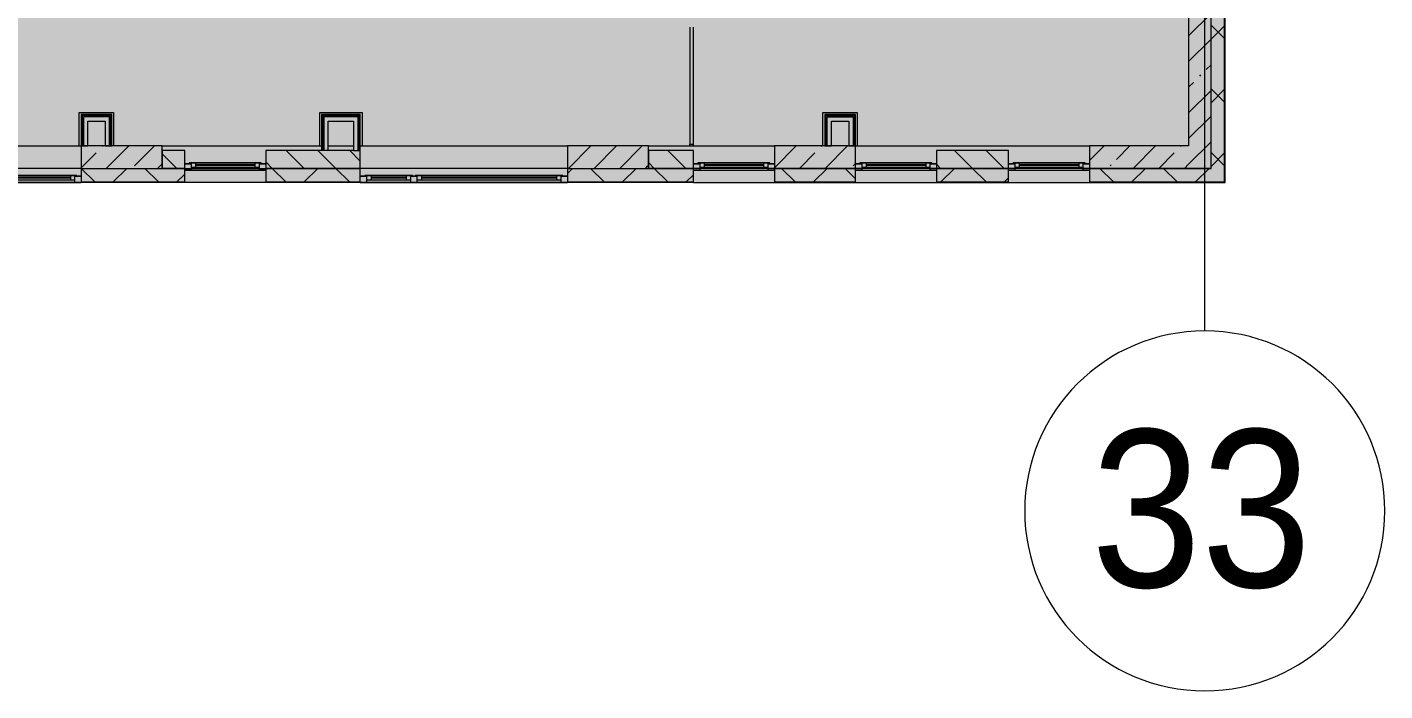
# Model space of a CAD drawing. Header units: millimetres. Extents: x 81731 to 272849, y -8553 to 29000.
# Drawn here: x 257769 to 272849, y -5906 to 1470 of the extents above; entities that cross this region are included whole.
import ezdxf

# ---------------------------------------------------------------- set-up
doc = ezdxf.new("R2010")
doc.units = ezdxf.units.MM
doc.layers.add('A-DETL-GENF-1', color=7, linetype='Continuous', lineweight=9, true_color=0xc0c0c0, transparency=0.4)
for name, color, linetype, lineweight, true_color in [('A-FLOR-2', 7, 'Continuous', 5, 0xb7b7b7), ('A-GLAZ-2', 7, 'Continuous', 5, 0x737373), ('A-WALL-7', 7, 'Continuous', 5, 0x737373), ('A-WALL-8', 7, 'Continuous', 9, 0x737373), ('I-WALL-22', 7, 'Continuous', 5, 0xe7e7e7), ('I-WALL-23', 7, 'Continuous', 9, 0xe7e7e7), ('I-WALL-25', 7, 'Continuous', 5, 0x737373), ('S-COLS-2', 7, 'Continuous', 5, 0x737373)]:
    doc.layers.add(name, color=color, linetype=linetype, lineweight=lineweight, true_color=true_color)
for name, color, linetype, lineweight in [('A-WALL-6', 7, 'Continuous', 5), ('I-WALL-24', 7, 'Continuous', 5), ('S-COLS-1', 7, 'Continuous', 5), ('Оси', 7, 'Continuous', 9), ('Оси-1', 7, 'Continuous', 20)]:
    doc.layers.add(name, color=color, linetype=linetype, lineweight=lineweight)
doc.styles.add('Arial_1', font='arial.ttf', dxfattribs={"width": 0.9, "height": 1750})
pattern_1 = [(45, (145838.57, 0), (-353.5534, 353.5534), []), (135, (145838.57, 0), (-353.5534, -353.5534), [])]
pattern_2 = [(45, (145838.57, 0), (-285.1231, 285.1231), []), (45, (146123.7, 0), (-285.1231, 285.1231), [504.031, -100.806, 16.764, -84.042])]
pattern_3 = [(45, (145838.6, 0), (-530.33, 530.33), []), (135, (145838.6, 0), (-530.33, -530.33), [])]

# ---------------------------------------------------------------- blocks, each defined once
blk = doc.blocks.new('120_Окно_СКБ_1Ст - 120_Окно_СКБ_1Ст 900х2500_h_ с форточкой-22876038-2_4_3_птичка')
at = {"layer": 'A-GLAZ-2'}
for p, q in [((-450, -127), (-450, -57)), ((-450, -57), (-380, -57)), ((450, -57), (-450, -57)), ((-380, -127), (-450, -127)), ((-450, -127), (-400, -127)), ((-380, -127), (-400, -127)), ((-400, -127), (-400, -137)), ((-400, -137), (400, -137)), ((400, -137), (-400, -137)), ((-380, -57), (-380, -127)), ((380, -87), (-380, -87)), ((-380, -87), (-380, -127)), ((-330, -137), (-330, -87)), ((-330, -107), (330, -107)), ((330, -117), (-330, -117)), ((330, -137), (330, -87)), ((380, -127), (380, -57)), ((380, -57), (450, -57)), ((380, -127), (380, -87)), ((450, -127), (380, -127)), ((400, -127), (380, -127)), ((400, -127), (450, -127)), ((400, -137), (400, -127)), ((450, -57), (450, -127))]:
    blk.add_line(p, q, dxfattribs=at)
blk = doc.blocks.new('120_Окно_СКБ_2Ст_Фрамуга сверху - 120_Окно_СКБ_2Ст_2300х2500_h_ ДОО-22877051-2_4_3_птичка')
at = {"layer": 'A-GLAZ-2'}
for p, q in [((-1150, 13), (-1150, 83)), ((-1150, 83), (-1080, 83)), ((1150, 83), (-1150, 83)), ((-1080, 13), (-1150, 13)), ((-1150, 13), (-1100, 13)), ((-1080, 13), (-1100, 13)), ((-1100, 13), (-1100, 3)), ((-1100, 3), (540, 3)), ((540, 3), (-1100, 3)), ((-1080, 83), (-1080, 13)), ((-1080, 83), (1080, 83)), ((520, 53), (-1080, 53)), ((-1080, 53), (-1080, 13)), ((-1030, 3), (-1030, 53)), ((-1030, 33), (470, 33)), ((470, 23), (-1030, 23)), ((470, 3), (470, 53)), ((520, 13), (520, 83)), ((520, 83), (590, 83)), ((520, 13), (520, 53)), ((590, 13), (520, 13)), ((540, 13), (520, 13)), ((540, 13), (570, 13)), ((540, 13), (570, 13)), ((540, 3), (540, 13)), ((590, 13), (570, 13)), ((570, 13), (570, 3)), ((570, 3), (1100, 3)), ((1100, 3), (570, 3)), ((590, 83), (590, 13)), ((1080, 53), (590, 53)), ((590, 53), (590, 13)), ((640, 3), (640, 53)), ((640, 33), (1030, 33)), ((1030, 23), (640, 23)), ((1030, 3), (1030, 53)), ((1080, 13), (1080, 83)), ((1080, 83), (1150, 83)), ((1080, 13), (1080, 53)), ((1150, 13), (1080, 13)), ((1100, 13), (1080, 13)), ((1100, 13), (1150, 13)), ((1100, 3), (1100, 13)), ((1150, 83), (1150, 13))]:
    blk.add_line(p, q, dxfattribs=at)
blk = doc.blocks.new('120_Окно_СКБ_1Ст - 120_Окно_СКБ_1Ст 900х2500_h_ с форточкой-22876796-2_4_3_птичка')
at = {"layer": 'A-GLAZ-2'}
for p, q in [((-450, -127), (-450, -57)), ((-450, -57), (-380, -57)), ((450, -57), (-450, -57)), ((-380, -127), (-450, -127)), ((-450, -127), (-400, -127)), ((-380, -127), (-400, -127)), ((-400, -127), (-400, -137)), ((-400, -137), (400, -137)), ((400, -137), (-400, -137)), ((-380, -57), (-380, -127)), ((380, -87), (-380, -87)), ((-380, -87), (-380, -127)), ((-330, -137), (-330, -87)), ((-330, -107), (330, -107)), ((330, -117), (-330, -117)), ((330, -137), (330, -87)), ((380, -127), (380, -57)), ((380, -57), (450, -57)), ((380, -127), (380, -87)), ((450, -127), (380, -127)), ((400, -127), (380, -127)), ((400, -127), (450, -127)), ((400, -137), (400, -127)), ((450, -57), (450, -127))]:
    blk.add_line(p, q, dxfattribs=at)
blk = doc.blocks.new('Ось сетки - D8-29747960-2_4_3_птичка')
at = {"layer": 'Оси-1'}
for start, end in [(360, 180), (180, 360)]:
    blk.add_arc((0, 0), 4, start, end, dxfattribs=at)

msp = doc.modelspace()

# ---------------------------------------------------------------- hatches: boundary and pattern name
at = {"layer": 'A-DETL-GENF-1'}
msp.add_hatch(color=256, dxfattribs=at).paths.add_polyline_path([(268055.5, -258), (271076.6, -258), (271076.6, 21558), (239146.6, 21558), (239146.6, 27348), (230698.6, 27348), (230698.6, 5750), (235040.6, 5750), (235040.6, -258), (267128, -258)])
at = {"layer": 'A-WALL-6'}
h = msp.add_hatch(dxfattribs=at)
h.set_pattern_fill('FP_66', color=256, style=0, pattern_type=2)
h.set_pattern_definition(pattern_1)
h.paths.add_polyline_path([(271064.9, -250), (271068.6, -250), (271068.6, 7700), (270918.6, 7700), (270918.6, -250), (271028.6, -250)])
h.paths.add_polyline_path([(271068.6, 10000), (271068.6, 11920), (270918.6, 11920), (270918.6, 10000)])
h.paths.add_polyline_path([(271068.6, 13120), (271068.6, 21400), (270918.6, 21400), (270918.6, 13120)])
h = msp.add_hatch(dxfattribs=at)
h.set_pattern_fill('FP_76', color=256, style=0, pattern_type=2)
h.set_pattern_definition([(135, (145838.57, 0), (-176.7767, -176.7767), [])])
h.paths.add_polyline_path([(268668.6, -100), (268668.6, 100), (267868.6, 100), (267868.6, -100), (268055.5, -100)])
h.paths.add_polyline_path([(255070.2, -100), (256068.6, -100), (256068.6, 100), (254768.6, 100), (254768.6, -100)])
h.paths.add_polyline_path([(264809.2, -100), (265168.6, -100), (265168.6, 100), (264668.6, 100), (264668.6, -100)])
h.paths.add_polyline_path([(259518.6, -100), (259518.6, 100), (259268.6, 100), (259268.6, -100)])
h.paths.add_polyline_path([(260418.6, -100), (261468.6, -100), (261468.6, 100), (260418.6, 100)])
h.paths.add_polyline_path([(249618.6, -100), (250668.6, -100), (250668.6, 100), (249618.6, 100)])
h.paths.add_polyline_path([(246668.6, -100), (247568.6, -100), (247568.6, 100), (246668.6, 100)])
h.paths.add_polyline_path([(244868.6, -100), (244867.5, 100), (241518.6, 100), (241518.6, -100), (244867.5, -100)])
h.paths.add_polyline_path([(240618.6, -100), (240618.6, 100), (240368.6, 100), (240368.6, -100)])
h.paths.add_polyline_path([(248577.6, -100), (248718.6, -100), (248718.6, 100), (248468.6, 100), (248468.6, -100)])
h.paths.add_polyline_path([(238568.6, -100), (238568.6, 100), (237768.6, 100), (237768.6, -100), (238374.9, -100)])
h = msp.add_hatch(dxfattribs=at)
h.set_pattern_fill('FP_66', color=256, style=0, pattern_type=2)
h.set_pattern_definition(pattern_1)
h.paths.add_polyline_path([(266068.6, -250), (266968.6, -250), (266968.6, -100), (266068.6, -100)])
h.paths.add_polyline_path([(267868.6, -250), (268668.6, -250), (268668.6, -100), (267868.6, -100)])
h.paths.add_polyline_path([(270838.1, -250), (270918.6, -250), (270918.6, -100), (269568.6, -100), (269568.6, -250), (269910.6, -250)])
h.paths.add_polyline_path([(253215.2, -250), (253868.6, -250), (253868.6, -100), (252968.6, -100), (252968.6, -250)])
h.paths.add_polyline_path([(259518.6, -250), (259518.6, -100), (258368.6, -100), (258368.6, -250), (258780.3, -250)])
h.paths.add_polyline_path([(261468.6, -250), (261468.6, -100), (260418.6, -100), (260418.6, -250), (260635.4, -250)])
h.paths.add_polyline_path([(254768.6, -250), (256068.6, -250), (256068.6, -100), (254768.6, -100)])
h.paths.add_polyline_path([(263768.6, -250), (265168.6, -250), (265168.6, -100), (263768.6, -100)])
h.paths.add_polyline_path([(248577.6, -250), (248718.6, -250), (248718.6, -100), (246668.6, -100), (246668.6, -250), (247650.1, -250)])
h.paths.add_polyline_path([(249618.6, -250), (250668.6, -250), (250668.6, -100), (249618.6, -100)])
h.paths.add_polyline_path([(244868.6, -250), (245768.6, -250), (245768.6, -100), (241518.6, -100), (241518.6, -250), (244867.5, -250)])
h.paths.add_polyline_path([(239468.6, -250), (240618.6, -250), (240618.6, -100), (239468.6, -100)])
h.paths.add_polyline_path([(237911.1, -250), (238568.6, -250), (238568.6, -100), (237768.6, -100), (237768.6, -250)])
h.paths.add_polyline_path([(236868.6, -250), (236868.6, -100), (235048.6, -100), (235048.6, -250), (235592.3, -250)])
at = {"layer": 'I-WALL-22'}
for points in [[(258393.6, 150), (258443.6, 150), (258443.6, 475), (258393.6, 475), (258393.6, 230.5)], [(258633.6, 425), (258683.6, 425), (258683.6, 475), (258443.6, 475), (258443.6, 425)], [(261063.6, 100), (261113.6, 100), (261113.6, 475), (261063.6, 475), (261063.6, 230.5)], [(261393.6, 425), (261443.6, 425), (261443.6, 475), (261113.6, 475), (261113.6, 425)], [(258683.6, 150), (258683.6, 425), (258633.6, 425), (258633.6, 150)], [(261443.6, 100), (261443.6, 425), (261393.6, 425), (261393.6, 100)]]:
    msp.add_hatch(color=256, dxfattribs=at).paths.add_polyline_path(points)
at = {"layer": 'I-WALL-23'}
for points in [[(266664.2, 425), (266893.6, 425), (266893.6, 475), (266653.6, 475), (266653.6, 425)], [(266893.6, 150), (266943.6, 150), (266943.6, 475), (266893.6, 475), (266893.6, 230.5)], [(266703.6, 150), (266703.6, 425), (266653.6, 425), (266653.6, 150), (266664.2, 150)]]:
    msp.add_hatch(color=256, dxfattribs=at).paths.add_polyline_path(points)
at = {"layer": 'I-WALL-24'}
h = msp.add_hatch(dxfattribs=at)
h.set_pattern_fill('FP_74', color=256, style=0, pattern_type=2)
h.set_pattern_definition(pattern_2)
h.paths.add_polyline_path([(270918.6, -100), (270918.6, 7700), (270668.6, 7700), (270668.6, -100), (270845.3, -100)])
h = msp.add_hatch(dxfattribs=at)
h.set_pattern_fill('FP_160', color=256, style=0, pattern_type=2)
h.set_pattern_definition(pattern_3)
h.paths.add_polyline_path([(258683.6, 150), (258696.1, 150), (258696.1, 475), (258683.6, 475), (258683.6, 230.5)])
h = msp.add_hatch(dxfattribs=at)
h.set_pattern_fill('FP_160', color=256, style=0, pattern_type=2)
h.set_pattern_definition(pattern_3)
h.paths.add_polyline_path([(258696.1, 150), (258708.6, 150), (258708.6, 487.5), (258696.1, 487.5), (258696.1, 230.5)])
h = msp.add_hatch(dxfattribs=at)
h.set_pattern_fill('FP_160', color=256, style=0, pattern_type=2)
h.set_pattern_definition(pattern_3)
h.paths.add_polyline_path([(261038.6, 100), (261051.1, 100), (261051.1, 500), (261038.6, 500), (261038.6, 230.5)])
h = msp.add_hatch(dxfattribs=at)
h.set_pattern_fill('FP_160', color=256, style=0, pattern_type=2)
h.set_pattern_definition(pattern_3)
h.paths.add_polyline_path([(261051.1, 100), (261063.6, 100), (261063.6, 487.5), (261051.1, 487.5), (261051.1, 230.5)])
h = msp.add_hatch(dxfattribs=at)
h.set_pattern_fill('FP_160', color=256, style=0, pattern_type=2)
h.set_pattern_definition(pattern_3)
h.paths.add_polyline_path([(266943.6, 150), (266956.1, 150), (266956.1, 487.5), (266943.6, 487.5), (266943.6, 230.5)])
h = msp.add_hatch(dxfattribs=at)
h.set_pattern_fill('FP_160', color=256, style=0, pattern_type=2)
h.set_pattern_definition(pattern_3)
h.paths.add_polyline_path([(266956.1, 150), (266968.6, 150), (266968.6, 500), (266956.1, 500), (266956.1, 230.5)])
h = msp.add_hatch(dxfattribs=at)
h.set_pattern_fill('FP_74', color=256, style=0, pattern_type=2)
h.set_pattern_definition(pattern_2)
h.paths.add_polyline_path([(270128.9, -100), (270668.6, -100), (270668.6, 150), (269568.6, 150), (269568.6, -100), (269910.6, -100)])
at = {"layer": 'S-COLS-1'}
h = msp.add_hatch(dxfattribs=at)
h.set_pattern_fill('FP_74', color=256, style=0, pattern_type=2)
h.set_pattern_definition(pattern_2)
h.paths.add_polyline_path([(259268.6, -100), (259268.6, 150), (258368.6, 150), (258368.6, -100), (258780.3, -100)])
h = msp.add_hatch(dxfattribs=at)
h.set_pattern_fill('FP_74', color=256, style=0, pattern_type=2)
h.set_pattern_definition(pattern_2)
h.paths.add_polyline_path([(264668.6, -100), (264668.6, 150), (263768.6, 150), (263768.6, -100), (264345.4, -100)])
h = msp.add_hatch(dxfattribs=at)
h.set_pattern_fill('FP_74', color=256, style=0, pattern_type=2)
h.set_pattern_definition(pattern_2)
h.paths.add_polyline_path([(266068.6, -100), (266968.6, -100), (266968.6, 150), (266068.6, 150)])

# ---------------------------------------------------------------- linework, layer by layer
at = {"layer": 'A-FLOR-2'}
for p, q in [((258347.6, 150), (258347.6, 521)), ((258347.6, 521), (258727.6, 521)), ((258727.6, 521), (258727.6, 150)), ((261018.6, 150), (261018.6, 520)), ((261018.6, 520), (261489.6, 520)), ((261489.6, 520), (261489.6, 150)), ((266607.6, 150), (266607.6, 521)), ((266607.6, 521), (266987.6, 521)), ((266987.6, 521), (266987.6, 150)), ((265128.6, 150), (265128.6, 170)), ((265167.6, 170), (265167.6, 150))]:
    msp.add_line(p, q, dxfattribs=at)
at = {"layer": 'A-WALL-7'}
for p, q in [((271076.6, -258), (271076.6, 21558)), ((259518.6, 100), (259268.6, 100)), ((259268.6, 100), (259268.6, -100)), ((259518.6, -258), (259518.6, 100)), ((261393.6, 100), (260418.6, 100)), ((260418.6, 100), (260418.6, -258)), ((261468.6, -258), (261468.6, 100)), ((265168.6, 100), (264668.6, 100)), ((264668.6, 100), (264668.6, -100)), ((265168.6, -258), (265168.6, 100)), ((268668.6, 100), (267868.6, 100)), ((267868.6, 100), (267868.6, -258)), ((268668.6, -258), (268668.6, 100)), ((258368.6, -100), (258368.6, -258)), ((258368.6, -100), (259268.6, -100)), ((259518.6, -100), (260418.6, -100)), ((263768.6, -100), (263768.6, -258)), ((263768.6, -100), (264668.6, -100)), ((266968.6, -100), (266068.6, -100)), ((266068.6, -100), (266068.6, -258)), ((266968.6, -258), (266968.6, -100)), ((270918.6, -100), (269568.6, -100)), ((269568.6, -100), (269568.6, -258)), ((265168.6, -258), (252968.6, -258)), ((265168.6, -258), (271076.6, -258))]:
    msp.add_line(p, q, dxfattribs=at)
at = {"layer": 'A-WALL-8'}
for p, q in [((271068.6, -250), (271068.6, 7700)), ((271071.6, -253), (271071.6, 7700)), ((258381.1, 487.5), (258381.1, 150)), ((258696.1, 487.5), (258381.1, 487.5)), ((258393.6, 475), (258393.6, 150)), ((258683.6, 475), (258393.6, 475)), ((258683.6, 150), (258683.6, 475)), ((258696.1, 150), (258696.1, 487.5)), ((261051.1, 487.5), (261051.1, 100)), ((261456.1, 487.5), (261051.1, 487.5)), ((261063.6, 475), (261063.6, 100)), ((261443.6, 475), (261063.6, 475)), ((261443.6, 100), (261443.6, 475)), ((261456.1, 100), (261456.1, 487.5)), ((266641.1, 487.5), (266956.1, 487.5)), ((266641.1, 150), (266641.1, 487.5)), ((266653.6, 475), (266943.6, 475)), ((266653.6, 150), (266653.6, 475)), ((266943.6, 475), (266943.6, 150)), ((266956.1, 487.5), (266956.1, 150)), ((259268.6, -100), (259518.6, -100)), ((259518.6, -100), (259268.6, -100)), ((260418.6, -100), (261468.6, -100)), ((261468.6, -100), (260418.6, -100)), ((264668.6, -100), (265168.6, -100)), ((265168.6, -100), (264668.6, -100)), ((267868.6, -100), (268668.6, -100)), ((268668.6, -100), (267868.6, -100)), ((258368.6, -250), (259518.6, -250)), ((258368.6, -253), (259518.6, -253)), ((260418.6, -250), (261468.6, -250)), ((260418.6, -253), (261468.6, -253)), ((263768.6, -250), (265168.6, -250)), ((263768.6, -253), (265168.6, -253)), ((266068.6, -250), (266968.6, -250)), ((266068.6, -253), (266968.6, -253)), ((267868.6, -250), (268668.6, -250)), ((267868.6, -253), (268668.6, -253)), ((269568.6, -250), (271064.9, -250)), ((269568.6, -253), (271071.6, -253))]:
    msp.add_line(p, q, dxfattribs=at)
at = {"layer": 'I-WALL-25'}
for p, q in [((270668.6, 10000), (270668.6, 150)), ((270918.6, -100), (270918.6, 10000)), ((265128.6, 1470), (265128.6, 170)), ((265168.6, 170), (265168.6, 1470)), ((258368.6, 500), (258368.6, 150)), ((258708.6, 500), (258368.6, 500)), ((258708.6, 150), (258708.6, 500)), ((261038.6, 500), (261038.6, 100)), ((261468.6, 500), (261038.6, 500)), ((261468.6, 100), (261468.6, 500)), ((266968.6, 500), (266628.6, 500)), ((266628.6, 500), (266628.6, 487.5)), ((266628.6, 483.6), (266628.6, 150)), ((266968.6, 150), (266968.6, 500)), ((258443.6, 150), (258443.6, 425)), ((258443.6, 425), (258633.6, 425)), ((258633.6, 425), (258633.6, 150)), ((261113.6, 100), (261113.6, 425)), ((261113.6, 425), (261393.6, 425)), ((261393.6, 425), (261393.6, 100)), ((266703.6, 425), (266893.6, 425)), ((266703.6, 150), (266703.6, 425)), ((266893.6, 425), (266893.6, 150)), ((265128.6, 170), (265168.6, 170)), ((255588.6, 150), (258368.6, 150)), ((258368.6, 150), (258443.6, 150)), ((258633.6, 150), (258708.6, 150)), ((259268.6, 150), (261038.6, 150)), ((261113.6, 150), (261393.6, 150)), ((261393.6, 100), (261468.6, 100)), ((261468.6, 150), (263768.6, 150)), ((264668.6, 150), (266068.6, 150)), ((266628.6, 150), (266703.6, 150)), ((266893.6, 150), (266968.6, 150)), ((266968.6, 150), (269568.6, 150)), ((270668.6, 150), (269568.6, 150)), ((269568.6, 150), (269568.6, -100)), ((258368.6, -100), (256068.6, -100)), ((263768.6, -100), (261468.6, -100)), ((266068.6, -100), (265168.6, -100)), ((267868.6, -100), (266968.6, -100)), ((269568.6, -100), (268668.6, -100)), ((269568.6, -100), (270918.6, -100))]:
    msp.add_line(p, q, dxfattribs=at)
at = {"layer": 'S-COLS-2'}
for p, q in [((259268.6, 150), (258368.6, 150)), ((258368.6, 150), (258368.6, -100)), ((259268.6, 100), (259268.6, 150)), ((259268.6, -100), (259268.6, 100)), ((264668.6, 150), (263768.6, 150)), ((263768.6, 150), (263768.6, -100)), ((264668.6, 100), (264668.6, 150)), ((264668.6, -100), (264668.6, 100)), ((266968.6, 150), (266068.6, 150)), ((266068.6, 150), (266068.6, -100)), ((266968.6, -100), (266968.6, 150)), ((258368.6, -100), (259268.6, -100)), ((263768.6, -100), (264668.6, -100)), ((266068.6, -100), (266968.6, -100))]:
    msp.add_line(p, q, dxfattribs=at)
at = {"layer": 'Оси'}
msp.add_line((270848.6, -1906.3), (270848.6, 9979), dxfattribs=at)

# ---------------------------------------------------------------- block references
at = {"layer": 'A-GLAZ-2', "rotation": 180}
for name, p in [('120_Окно_СКБ_1Ст - 120_Окно_СКБ_1Ст 900х2500_h_ с форточкой-22876796-2_4_3_птичка', (259968.6, -175)), ('120_Окно_СКБ_1Ст - 120_Окно_СКБ_1Ст 900х2500_h_ с форточкой-22876038-2_4_3_птичка', (265618.6, -175)), ('120_Окно_СКБ_1Ст - 120_Окно_СКБ_1Ст 900х2500_h_ с форточкой-22876038-2_4_3_птичка', (267418.6, -175)), ('120_Окно_СКБ_1Ст - 120_Окно_СКБ_1Ст 900х2500_h_ с форточкой-22876038-2_4_3_птичка', (269118.6, -175)), ('120_Окно_СКБ_2Ст_Фрамуга сверху - 120_Окно_СКБ_2Ст_2300х2500_h_ ДОО-22877051-2_4_3_птичка', (257218.6, -175)), ('120_Окно_СКБ_2Ст_Фрамуга сверху - 120_Окно_СКБ_2Ст_2300х2500_h_ ДОО-22877051-2_4_3_птичка', (262618.6, -175))]:
    msp.add_blockref(name, p, dxfattribs=at)
at = {"layer": 'Оси-1', "xscale": 499.9999999999995, "yscale": 499.9999999999995, "zscale": 499.9999999999995}
msp.add_blockref('Ось сетки - D8-29747960-2_4_3_птичка', (270848.6, -3906.3), dxfattribs=at)

# ---------------------------------------------------------------- texts
at = {"layer": 'Оси', "insert": (269585.5, -3003), "char_height": 1750, "width": 3030.379, "attachment_point": 1, "style": 'Arial_1'}
msp.add_mtext('33', dxfattribs=at)

doc.saveas('drawing.dxf')
